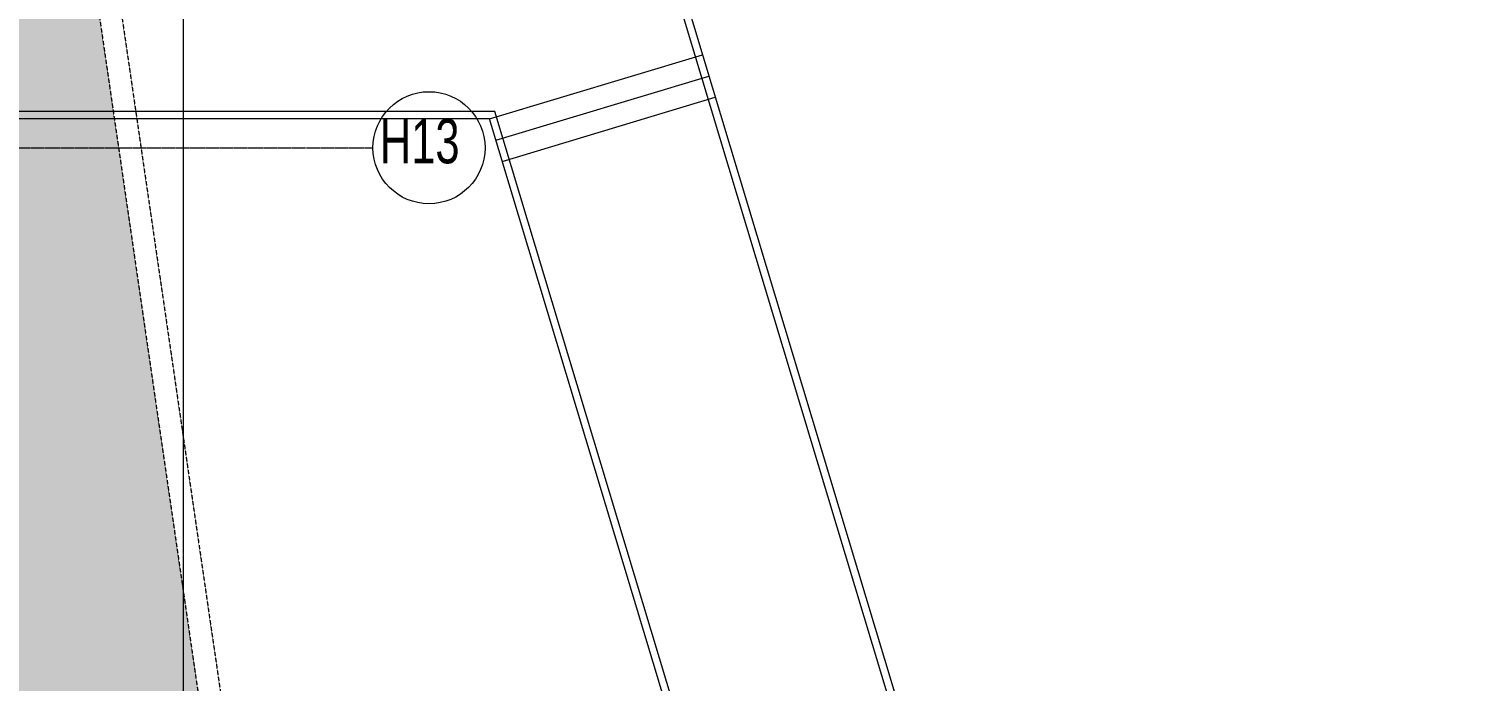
# Model space of a CAD drawing. Header units: millimetres. Extents: x 0 to 147381, y 0 to 170318.
# Drawn here: x 127454 to 146714, y 89383 to 98192 of the extents above; entities that cross this region are included whole.
import ezdxf

# ---------------------------------------------------------------- set-up
doc = ezdxf.new("R2010")
doc.units = ezdxf.units.MM
for name, pattern in [('Center', [29.999999, 12, -6, 6, -6]), ('Demolished', [4.8, 3.2, -1.6]), ('Grid Line', [22.225, 12.7, -3.175, 3.175, -3.175])]:
    doc.linetypes.add(name, pattern=pattern)
for name, color, linetype, lineweight in [('AR_GRID_DIM', 6, 'Continuous', 20), ('ARCH NEW DESIGN STEP HATCH', 21, 'Continuous', 35), ('Arch_Dim', 7, 'Continuous', 25), ('MEP-SERVICE TRENCH', 6, 'Continuous', 30), ('S-GRID', 8, 'Continuous', 9), ('S-GRID-IDEN', 1, 'Continuous', 9)]:
    doc.layers.add(name, color=color, linetype=linetype, lineweight=lineweight)
doc.layers.add('ARCH RCC HATCH', color=253, linetype='Center', lineweight=9, true_color=0x9c9c9c)
doc.styles.add('Arial_1', font='arial.ttf', dxfattribs={"height": 630})
doc.styles.add('GRID_TEXT', font='GOTHIC.TTF', dxfattribs={"width": 0.8})
doc.dimstyles.new('DIM_150_GRID', dxfattribs={"dimscale": 175, "dimtxt": 3, "dimasz": 2, "dimexe": 1, "dimexo": 0.5, "dimgap": 0.5, "dimtad": 1, "dimdec": 0, "dimrnd": 5, "dimzin": 1, "dimdsep": 46, "dimtxsty": 'GRID_TEXT', "dimblk": 'ARCHTICK', "dimcen": 0.09, "dimdle": 1, "dimclrt": 256, "dimazin": 0, "dimtfac": 1, "dimtdec": 0, "dimtmove": 2, "dimatfit": 3, "dimfxl": 1, "dimtvp": 1, "dimtolj": 1, "dimtzin": 0, "dimlwd": 15, "dimlwe": 18, "dimarcsym": 0})

# ---------------------------------------------------------------- blocks, each defined once
blk = doc.blocks.new('_ArchTick')
at = {"color": 0, "linetype": 'ByBlock', "const_width": 0.15}
blk.add_lwpolyline([(-0.5, -0.5), (0.5, 0.5)], dxfattribs=at)
blk = doc.blocks.new('*D44')
at = {"layer": 'AR_GRID_DIM', "color": 0, "lineweight": 15, "transparency": 16777216}
blk.add_line((91846, 86172), (91846, -175), dxfattribs=at)
at = {"layer": 'AR_GRID_DIM', "color": 0, "lineweight": 18, "transparency": 16777216}
for p, q in [((92334, 85997), (91671, 85997)), ((92334, 0), (91671, 0))]:
    blk.add_line(p, q, dxfattribs=at)
at = {"layer": 'Defpoints', "color": 0, "transparency": 16777216}
for p in [(92421, 85997), (91846, 0), (92421, 0)]:
    blk.add_point(p, dxfattribs=at)
at = {"layer": 'AR_GRID_DIM', "color": 0, "lineweight": 15, "transparency": 16777216, "xscale": 350, "yscale": 350, "zscale": 350}
for p, rotation in [((91846, 85997), 90), ((91846, 0), 270)]:
    blk.add_blockref('_ArchTick', p, dxfattribs=dict(at, rotation=rotation))
at = {"layer": 'AR_GRID_DIM', "transparency": 16777216, "insert": (91483, 43868), "char_height": 525, "attachment_point": 5, "rotation": 90, "style": 'GRID_TEXT'}
blk.add_mtext('\\A1;85995', dxfattribs=at)
blk = doc.blocks.new('Grid - M_Grid Head - Circle-24584-5_Level 452_2')
at = {"layer": 'S-GRID-IDEN'}
blk.add_circle((0, 0), 4, dxfattribs=at)
blk = doc.blocks.new('A$C3C7D33BB')
at = {"layer": 'MEP-SERVICE TRENCH', "linetype": 'Continuous'}
h = blk.add_hatch(dxfattribs=at)
h.set_pattern_fill('DOTS', color=256, scale=100)
h.set_pattern_definition([(0, (-479940.34, 234563.17), (79.375, 158.75), [0, -158.75])])
h.paths.add_polyline_path([(239, 30899), (-6668, 78252), (-11561, 77257), (-15618, 77257), (-15618, 75607), (-9465, 75607), (-6127, 52716), (-13537, 52693), (-13535, 51043), (-5886, 51067), (-3199, 32653), (-24851, 32653), (-24848, 31653), (-11718, 31653), (-11718, 31003), (-2915, 31003), (-2974, 27331), (-13938, 27331), (-13938, 25681), (-3003, 25681), (-3449, 65), (-299, 65)])
at = {"layer": 'ARCH NEW DESIGN STEP HATCH', "linetype": 'Continuous', "lineweight": 13}
for p, q in [((716, 62308, 3501993), (3589, 63173, 3501993)), ((803, 62021, 3501993), (3675, 62886, 3501993)), ((889, 61734, 3501993), (3762, 62599, 3501993))]:
    blk.add_line(p, q, dxfattribs=at)
at = {"layer": 'ARCH NEW DESIGN STEP HATCH', "linetype": 'Continuous', "lineweight": 13, "elevation": 3501993}
for points in [[(-4763, 80508), (-18539, 126264), (-25954, 133541), (-23823, 135653), (-15888, 127866), (13761, 29387), (11771, 25589)], [(-10740, 69908), (-5972, 80040), (-4639, 80441), (-18451, 126317), (-25812, 133541), (-23822, 135512), (-15977, 127813), (13653, 29397), (11682, 25636)], [(11867, 25618), (790, 62408), (-13537, 62408)], [(11771, 25589), (716, 62308), (-13537, 62308)]]:
    blk.add_lwpolyline(points, dxfattribs=at)
at = {"layer": 'MEP-SERVICE TRENCH', "linetype": 'Demolished', "lineweight": 9}
for p, q in [((-6417, 78610), (539, 30918)), ((-6668, 78252), (239, 30899))]:
    blk.add_line(p, q, dxfattribs=at)
blk = doc.blocks.new('A$C59E872DE')
at = {"layer": 'S-GRID', "linetype": 'Grid Line', "ltscale": 0.5}
blk.add_line((-6964.1, 52045.5), (94404.8, 52045.5), dxfattribs=at)
at = {"layer": 'S-GRID-IDEN', "xscale": 188.9999999999998, "yscale": 188.9999999999998, "zscale": 188.9999999999998, "rotation": 180}
blk.add_blockref('Grid - M_Grid Head - Circle-24584-5_Level 452_2', (95160.8, 52045.5), dxfattribs=at)
at = {"layer": 'S-GRID-IDEN', "insert": (94497, 52435.1), "char_height": 600, "width": 1772.772, "attachment_point": 1, "style": 'Arial_1'}
blk.add_mtext('{\\W0.7;H13}', dxfattribs=at)
at = {"layer": 'AR_GRID_DIM'}
dim = blk.add_linear_dim(base=(91846.1, 0), p1=(92421, 85996.9), p2=(92421, 0), angle=90, dimstyle='DIM_150_GRID', dxfattribs=at)
dim.commit()
dim.dimension.update_dxf_attribs({"geometry": '*D44', "text_midpoint": (91482.9, 43868), "dimtype": 128})

msp = doc.modelspace()

# ---------------------------------------------------------------- block references
at = {"layer": 'ARCH RCC HATCH', "linetype": 'Continuous'}
msp.add_blockref('A$C59E872DE', (37694.7, 44538), dxfattribs=at)

# ---------------------------------------------------------------- next in the draw order: block references
at = {"layer": 'Arch_Dim', "linetype": 'Continuous'}
msp.add_blockref('A$C3C7D33BB', (132953.6, 34665.1), dxfattribs=at)

doc.saveas('drawing.dxf')
